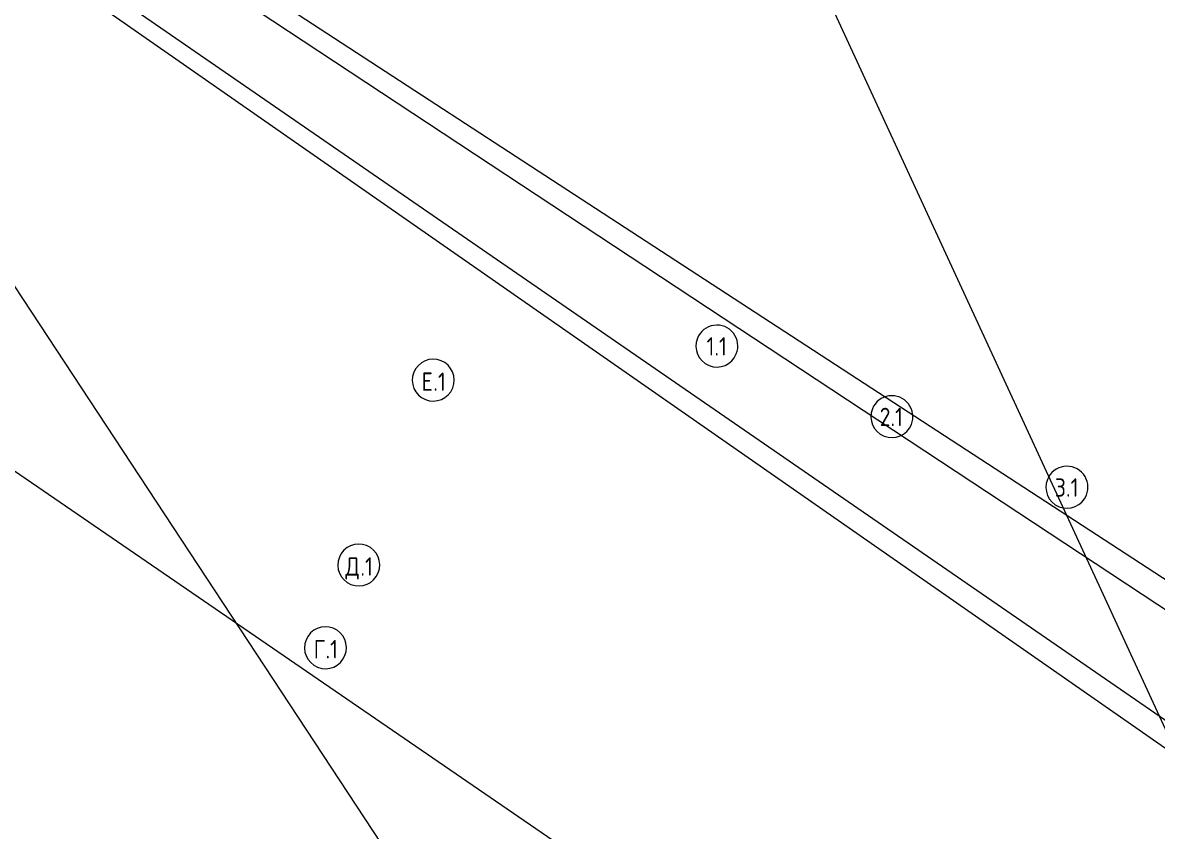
# Model space of a CAD drawing. Header units: millimetres. Extents: x -584918 to 2941280, y 3000189 to 4229862.
# Drawn here: x 152745 to 174390, y 3862891 to 3878308 of the extents above; entities that cross this region are included whole.
import ezdxf

# ---------------------------------------------------------------- set-up
doc = ezdxf.new("R2010")
doc.units = ezdxf.units.MM
for name, color, linetype, lineweight in [('Оси', 7, 'Continuous', 0), ('экспертиза ДУ', 1, 'Continuous', 0), ('экспертиза ДУ пояснения', 6, 'Continuous', 0)]:
    doc.layers.add(name, color=color, linetype=linetype, lineweight=lineweight)
doc.styles.add('GOST Common', font='', dxfattribs={"width": 0.9, "height": 700})
doc.styles.get('GOST Common').set_extended_font_data('GOST Common')

# ---------------------------------------------------------------- blocks, each defined once
blk = doc.blocks.new('Ось сетки - Круг_Ø8 мм-6577-АР Этаж 02')
at = {"layer": 'Оси'}
for start, end in [(360, 180), (180, 360)]:
    blk.add_arc((0, 0), 4, start, end, dxfattribs=at)

msp = doc.modelspace()

# ---------------------------------------------------------------- linework, layer by layer
at = {"layer": 'экспертиза ДУ'}
for points in [[(103297.279, 3914078.128), (197951.432, 3848178.875)], [(198970.166, 3848178.875), (103297.279, 3914078.128)], [(206393.311, 3846119.358), (103297.279, 3914078.128)], [(103297.279, 3914078.128), (207300.809, 3846367.657)]]:
    msp.add_lwpolyline(points, dxfattribs=at)
at = {"layer": 'экспертиза ДУ пояснения'}
msp.add_line((145124.932, 3884605.814), (161018.362, 3860480.089), dxfattribs=at)
msp.add_lwpolyline([(159768.993, 3896820.59), (179694.671, 3853683.015)], dxfattribs=at)
at = {"layer": 'экспертиза ДУ пояснения', "color": 4}
msp.add_lwpolyline([(144928.615, 3875015.169), (178390.767, 3852067.922)], dxfattribs=at)

# ---------------------------------------------------------------- block references
at = {"layer": 'Оси'}
for p, xscale, yscale, zscale, rotation in [((165987.514, 3872142.1), 99.99999999999994, 99.99999999999994, 99.99999999999994, 338.0513009164571), ((160577.307, 3871493.187), 99.99999999999993, 99.99999999999993, 99.99999999999993, 248.0513009164574), ((169326.582, 3870796.505), 99.99999999999994, 99.99999999999994, 99.99999999999994, 338.0513009164571), ((172665.65, 3869450.91), 99.99999999999994, 99.99999999999994, 99.99999999999994, 338.0513009164571), ((159156.957, 3867968.615), 99.99999999999993, 99.99999999999993, 99.99999999999993, 248.0513009164574), ((158521.537, 3866391.833), 99.99999999999993, 99.99999999999993, 99.99999999999993, 248.0513009164574)]:
    msp.add_blockref('Ось сетки - Круг_Ø8 мм-6577-АР Этаж 02', p, dxfattribs=dict(at, xscale=xscale, yscale=yscale, zscale=zscale, rotation=rotation))

# ---------------------------------------------------------------- texts
at = {"layer": 'Оси', "char_height": 350, "attachment_point": 1, "style": 'GOST Common'}
for s, insert, width in [('1.1', (165790.604, 3872312.488), 490.63275), ('\\fGOST Common|b0|i0|c204|p34|;\\W.9;Е', (160351.59, 3871639.353), 274.17712), ('.1', (160577.808, 3871639.353), 303.03787), ('2.1', (169094.122, 3870966.894), 577.215), ('3.1', (172436.34, 3869621.299), 569.99981), ('\\fGOST Common|b0|i0|c204|p34|;\\W.9;Д', (158901.54, 3868114.781), 346.329), ('.1', (159187.29, 3868114.781), 303.03787), ('\\fGOST Common|b0|i0|c204|p34|;\\W.9;Г', (158295.82, 3866537.999), 274.17712), ('.1', (158522.039, 3866537.999), 303.03787)]:
    msp.add_mtext(s, dxfattribs=dict(at, insert=insert, width=width))

doc.saveas('drawing.dxf')
